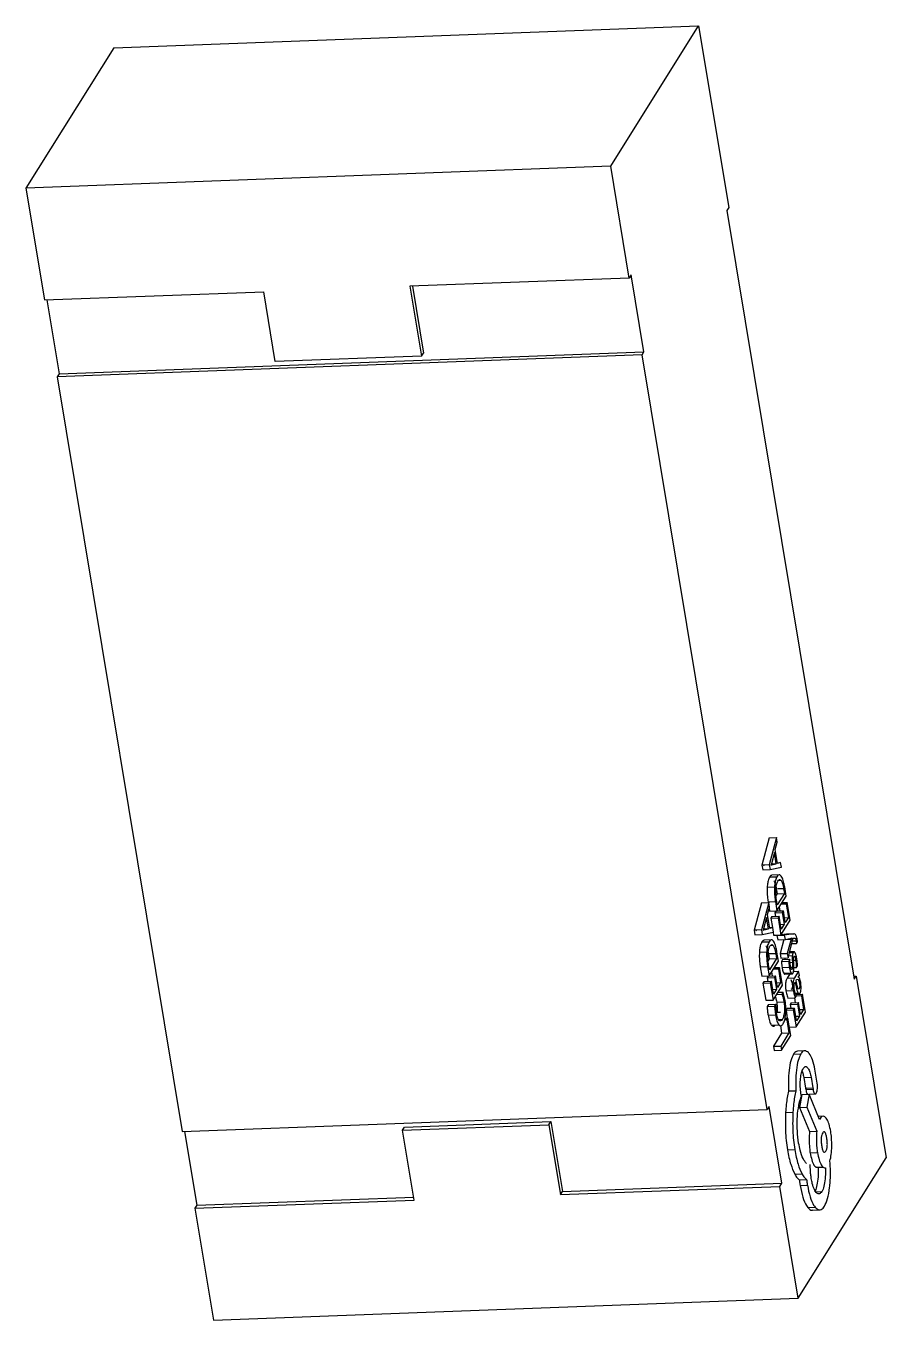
# Model space of a CAD drawing. Header units: millimetres. Extents: x -294 to 2792, y 5 to 1659.
# Drawn here: x 714.2823 to 714.5071, y 558.2781 to 558.6162 of the extents above; entities that cross this region are included whole.
import ezdxf

# ---------------------------------------------------------------- set-up
doc = ezdxf.new("R2010")
doc.units = ezdxf.units.MM
doc.layers.get('0').update_dxf_attribs({"lineweight": 18})

msp = doc.modelspace()

# ---------------------------------------------------------------- linework, layer by layer
at = {"color": 7, "linetype": 'Continuous', "lineweight": 25}
for p, q in [((714.30527, 558.61047), (714.45808, 558.6162)), ((714.43514, 558.57953), (714.45808, 558.6162)), ((714.45808, 558.6162), (714.46595, 558.56874)), ((714.30527, 558.61047), (714.28233, 558.57381)), ((714.43514, 558.57953), (714.28233, 558.57381)), ((714.43998, 558.55033), (714.43514, 558.57953)), ((714.28233, 558.57381), (714.28717, 558.5446)), ((714.46595, 558.56874), (714.46544, 558.56793)), ((714.46544, 558.56793), (714.49871, 558.36716)), ((714.43998, 558.55033), (714.38268, 558.54818)), ((714.44049, 558.55115), (714.43998, 558.55033)), ((714.44382, 558.53107), (714.44049, 558.55115)), ((714.28717, 558.5446), (714.34448, 558.54675)), ((714.3475, 558.5285), (714.34448, 558.54675)), ((714.38268, 558.54818), (714.3857, 558.52993)), ((714.38332, 558.54821), (714.38621, 558.53075)), ((714.28781, 558.54463), (714.29101, 558.52534)), ((714.44331, 558.53025), (714.2905, 558.52453)), ((714.29101, 558.52534), (714.44382, 558.53107)), ((714.3857, 558.52993), (714.3475, 558.5285)), ((714.3857, 558.52993), (714.38621, 558.53075)), ((714.44331, 558.53025), (714.44382, 558.53107)), ((714.47598, 558.33314), (714.44331, 558.53025)), ((714.29101, 558.52534), (714.2905, 558.52453)), ((714.2905, 558.52453), (714.32317, 558.32742)), ((714.47653, 558.40414), (714.47465, 558.39698)), ((714.47653, 558.40414), (714.47844, 558.40421)), ((714.47844, 558.40421), (714.47656, 558.39705)), ((714.47864, 558.40298), (714.47844, 558.40421)), ((714.47791, 558.40026), (714.47712, 558.39734)), ((714.47839, 558.39735), (714.47791, 558.40026)), ((714.47813, 558.40104), (714.47864, 558.40298)), ((714.47872, 558.39743), (714.47813, 558.40104)), ((714.47656, 558.39705), (714.47465, 558.39698)), ((714.47465, 558.39698), (714.47485, 558.39578)), ((714.47526, 558.39696), (714.47507, 558.39684)), ((714.47656, 558.39705), (714.47676, 558.39585)), ((714.47676, 558.39585), (714.47973, 558.39642)), ((714.47712, 558.39734), (714.47698, 558.39691)), ((714.47698, 558.39691), (714.47717, 558.39704)), ((714.47702, 558.39703), (714.47717, 558.39704)), ((714.47711, 558.3973), (714.47839, 558.39735)), ((714.47717, 558.39704), (714.47839, 558.39735)), ((714.47869, 558.39762), (714.47952, 558.39766)), ((714.47952, 558.39766), (714.47872, 558.39743)), ((714.47973, 558.39642), (714.47952, 558.39766)), ((714.47485, 558.39578), (714.47676, 558.39585)), ((714.47666, 558.39389), (714.47857, 558.39396)), ((714.47914, 558.39444), (714.47723, 558.39437)), ((714.47963, 558.393), (714.47897, 558.39297)), ((714.47601, 558.39121), (714.47792, 558.39128)), ((714.4786, 558.38949), (714.4783, 558.38902)), ((714.4784, 558.39075), (714.4786, 558.38949)), ((714.4786, 558.38949), (714.48051, 558.38957)), ((714.48051, 558.38957), (714.47865, 558.38659)), ((714.48031, 558.39082), (714.47874, 558.39076)), ((714.48031, 558.39082), (714.48051, 558.38957)), ((714.48098, 558.38889), (714.48058, 558.39127)), ((714.47449, 558.38716), (714.47261, 558.38)), ((714.47449, 558.38716), (714.4764, 558.38723)), ((714.4764, 558.38723), (714.47452, 558.38007)), ((714.47624, 558.38742), (714.47815, 558.38749)), ((714.47624, 558.38742), (714.47627, 558.38723)), ((714.4766, 558.386), (714.4764, 558.38723)), ((714.47815, 558.38749), (714.47856, 558.38502)), ((714.47865, 558.38659), (714.47843, 558.38789)), ((714.47856, 558.38502), (714.48098, 558.38889)), ((714.48097, 558.38681), (714.47964, 558.38676)), ((714.47992, 558.3872), (714.48125, 558.38725)), ((714.48125, 558.38725), (714.48097, 558.38681)), ((714.48097, 558.38681), (714.48156, 558.38327)), ((714.48202, 558.38259), (714.48125, 558.38725)), ((714.47587, 558.38328), (714.47508, 558.38036)), ((714.47635, 558.38037), (714.47587, 558.38328)), ((714.47608, 558.38406), (714.4766, 558.386)), ((714.47668, 558.38045), (714.47608, 558.38406)), ((714.47652, 558.3857), (714.47665, 558.38495)), ((714.47665, 558.38495), (714.47856, 558.38502)), ((714.47723, 558.38356), (714.47695, 558.38312)), ((714.47695, 558.38312), (714.47886, 558.38319)), ((714.47695, 558.38312), (714.47736, 558.38067)), ((714.47723, 558.38356), (714.47914, 558.38363)), ((714.47832, 558.385), (714.47804, 558.38455)), ((714.47804, 558.38455), (714.47995, 558.38463)), ((714.47804, 558.38455), (714.4782, 558.3836)), ((714.47832, 558.385), (714.48023, 558.38507)), ((714.47914, 558.38363), (714.47886, 558.38319)), ((714.47886, 558.38319), (714.4796, 558.37873)), ((714.47969, 558.38029), (714.47914, 558.38363)), ((714.47918, 558.38602), (714.47934, 558.38504)), ((714.48023, 558.38507), (714.47995, 558.38463)), ((714.47995, 558.38463), (714.48047, 558.38153)), ((714.48074, 558.38197), (714.48023, 558.38507)), ((714.48053, 558.38323), (714.48156, 558.38327)), ((714.48156, 558.38327), (714.48074, 558.38197)), ((714.47452, 558.38007), (714.47261, 558.38)), ((714.47261, 558.38), (714.47281, 558.3788)), ((714.47322, 558.37999), (714.47303, 558.37986)), ((714.47452, 558.38007), (714.47472, 558.37887)), ((714.47472, 558.37887), (714.47769, 558.37944)), ((714.47508, 558.38036), (714.47494, 558.37993)), ((714.47494, 558.37993), (714.47513, 558.38006)), ((714.47498, 558.38005), (714.47513, 558.38006)), ((714.47507, 558.38032), (714.47635, 558.38037)), ((714.47513, 558.38006), (714.47635, 558.38037)), ((714.47665, 558.38065), (714.47748, 558.38068)), ((714.47748, 558.38068), (714.47668, 558.38045)), ((714.47769, 558.37944), (714.47748, 558.38068)), ((714.47756, 558.37942), (714.47769, 558.37866)), ((714.47949, 558.38149), (714.48047, 558.38153)), ((714.4796, 558.37873), (714.48202, 558.38259)), ((714.48047, 558.38153), (714.47969, 558.38029)), ((714.47281, 558.3788), (714.47472, 558.37887)), ((714.47462, 558.37691), (714.47653, 558.37698)), ((714.4771, 558.37746), (714.47519, 558.37739)), ((714.47759, 558.37602), (714.47693, 558.37599)), ((714.47769, 558.37866), (714.4796, 558.37873)), ((714.47943, 558.37872), (714.47857, 558.37859)), ((714.47857, 558.37859), (714.48048, 558.37866)), ((714.47857, 558.37859), (714.47876, 558.37747)), ((714.47876, 558.37747), (714.48067, 558.37754)), ((714.48038, 558.37753), (714.47936, 558.37387)), ((714.48103, 558.37896), (714.47961, 558.37875)), ((714.48294, 558.37904), (714.48048, 558.37866)), ((714.48048, 558.37866), (714.48067, 558.37754)), ((714.48067, 558.37754), (714.48225, 558.37793)), ((714.48082, 558.37758), (714.4823, 558.37763)), ((714.48103, 558.37896), (714.48294, 558.37904)), ((714.48123, 558.37893), (714.48103, 558.37896)), ((714.483, 558.37904), (714.48109, 558.37897)), ((714.4823, 558.37763), (714.48127, 558.37394)), ((714.48147, 558.37273), (714.48279, 558.37791)), ((714.48225, 558.37793), (714.48241, 558.37802)), ((714.48242, 558.378), (714.4823, 558.37763)), ((714.48243, 558.37649), (714.48368, 558.37654)), ((714.4826, 558.37717), (714.48361, 558.37721)), ((714.48279, 558.37791), (714.48318, 558.37793)), ((714.48361, 558.37721), (714.48368, 558.37654)), ((714.48368, 558.37654), (714.48395, 558.37697)), ((714.48395, 558.37697), (714.48386, 558.37771)), ((714.47397, 558.37423), (714.47588, 558.3743)), ((714.47827, 558.37384), (714.47636, 558.37377)), ((714.47636, 558.37377), (714.47656, 558.37251)), ((714.47656, 558.37251), (714.47847, 558.37259)), ((714.47847, 558.37259), (714.47661, 558.36961)), ((714.47827, 558.37384), (714.47847, 558.37259)), ((714.47894, 558.37191), (714.47854, 558.37429)), ((714.47936, 558.37387), (714.48127, 558.37394)), ((714.47936, 558.37387), (714.47956, 558.37265)), ((714.47956, 558.37265), (714.48147, 558.37273)), ((714.48127, 558.37394), (714.48147, 558.37273)), ((714.48162, 558.37332), (714.48259, 558.37335)), ((714.48183, 558.37413), (714.48282, 558.37417)), ((714.48304, 558.37434), (714.48187, 558.3743)), ((714.4742, 558.37044), (714.47611, 558.37051)), ((714.4742, 558.37044), (714.47461, 558.36797)), ((714.47611, 558.37051), (714.47652, 558.36804)), ((714.47656, 558.37251), (714.47626, 558.37204)), ((714.47661, 558.36961), (714.47639, 558.37091)), ((714.47652, 558.36804), (714.47894, 558.37191)), ((714.47893, 558.36983), (714.4776, 558.36978)), ((714.47788, 558.37022), (714.47921, 558.37027)), ((714.47921, 558.37027), (714.47893, 558.36983)), ((714.47893, 558.36983), (714.47952, 558.36629)), ((714.47998, 558.36561), (714.47921, 558.37027)), ((714.48003, 558.37232), (714.47974, 558.37185)), ((714.47974, 558.37185), (714.48165, 558.37192)), ((714.4799, 558.37026), (714.48181, 558.37034)), ((714.48003, 558.37232), (714.48194, 558.37239)), ((714.48194, 558.37239), (714.48165, 558.37192)), ((714.48197, 558.37157), (714.4826, 558.3716)), ((714.48214, 558.37029), (714.48263, 558.3703)), ((714.48233, 558.3698), (714.48251, 558.36981)), ((714.4829, 558.36923), (714.48423, 558.36928)), ((714.48291, 558.37218), (714.48348, 558.3722)), ((714.48361, 558.37015), (714.48297, 558.37012)), ((714.48423, 558.36928), (714.48311, 558.3675)), ((714.48361, 558.37015), (714.48392, 558.37065)), ((714.48441, 558.36819), (714.48423, 558.36928)), ((714.47461, 558.36797), (714.47652, 558.36804)), ((714.47519, 558.36658), (714.47491, 558.36614)), ((714.47491, 558.36614), (714.47682, 558.36621)), ((714.47491, 558.36614), (714.47565, 558.36168)), ((714.47519, 558.36658), (714.4771, 558.36665)), ((714.47628, 558.36802), (714.476, 558.36757)), ((714.476, 558.36757), (714.47791, 558.36765)), ((714.476, 558.36757), (714.47616, 558.36662)), ((714.47628, 558.36802), (714.47819, 558.36809)), ((714.4771, 558.36665), (714.47682, 558.36621)), ((714.47682, 558.36621), (714.47756, 558.36175)), ((714.47765, 558.36331), (714.4771, 558.36665)), ((714.47714, 558.36904), (714.4773, 558.36806)), ((714.47819, 558.36809), (714.47791, 558.36765)), ((714.47791, 558.36765), (714.47843, 558.36455)), ((714.4787, 558.36499), (714.47819, 558.36809)), ((714.47849, 558.36625), (714.47952, 558.36629)), ((714.47952, 558.36629), (714.4787, 558.36499)), ((714.48033, 558.36877), (714.48224, 558.36884)), ((714.48059, 558.3685), (714.4825, 558.36858)), ((714.48191, 558.36855), (714.4812, 558.36743)), ((714.4812, 558.36743), (714.48311, 558.3675)), ((714.48222, 558.3671), (714.48256, 558.36614)), ((714.48256, 558.36614), (714.48262, 558.36519)), ((714.48331, 558.36643), (714.48368, 558.36472)), ((714.48354, 558.3668), (714.4837, 558.36707)), ((714.48383, 558.36544), (714.48354, 558.3668)), ((714.4837, 558.36707), (714.48413, 558.36717)), ((714.48413, 558.36717), (714.48447, 558.36622)), ((714.48414, 558.36776), (714.48441, 558.36819)), ((714.48447, 558.36622), (714.48453, 558.36526)), ((714.48487, 558.36468), (714.48477, 558.36633)), ((714.49858, 558.36795), (714.49922, 558.36798)), ((714.49871, 558.36716), (714.49922, 558.36798)), ((714.49922, 558.36798), (714.50708, 558.32053)), ((714.47745, 558.36451), (714.47843, 558.36455)), ((714.47756, 558.36175), (714.47998, 558.36561)), ((714.47843, 558.36455), (714.47765, 558.36331)), ((714.47846, 558.36319), (714.47987, 558.36324)), ((714.48017, 558.36372), (714.47876, 558.36367)), ((714.48017, 558.36372), (714.47987, 558.36324)), ((714.4807, 558.36155), (714.48017, 558.36372)), ((714.48092, 558.36414), (714.48283, 558.36421)), ((714.48247, 558.36455), (714.4822, 558.36449)), ((714.48262, 558.36519), (714.48247, 558.36455)), ((714.48334, 558.36352), (714.48411, 558.36355)), ((714.48334, 558.36234), (714.48364, 558.36281)), ((714.48347, 558.3632), (714.48522, 558.36327)), ((714.48495, 558.36283), (714.48361, 558.36278)), ((714.48411, 558.36456), (714.48383, 558.36544)), ((714.48438, 558.36463), (714.48411, 558.36456)), ((714.48453, 558.36526), (714.48438, 558.36463)), ((714.48522, 558.36327), (714.48495, 558.36283)), ((714.48495, 558.36283), (714.48553, 558.35929)), ((714.48599, 558.35861), (714.48522, 558.36327)), ((714.47565, 558.36168), (714.47756, 558.36175)), ((714.47632, 558.36056), (714.47599, 558.36004)), ((714.47599, 558.36004), (714.4779, 558.36011)), ((714.47632, 558.36056), (714.47823, 558.36063)), ((714.47823, 558.36063), (714.4779, 558.36011)), ((714.4779, 558.36011), (714.47815, 558.3579)), ((714.47843, 558.35836), (714.47823, 558.36063)), ((714.47849, 558.36119), (714.4804, 558.36127)), ((714.4812, 558.35958), (714.48093, 558.35913)), ((714.48093, 558.35913), (714.48284, 558.3592)), ((714.48093, 558.35913), (714.48127, 558.35704)), ((714.4812, 558.35958), (714.48311, 558.35965)), ((714.48143, 558.36227), (714.48334, 558.36234)), ((714.4823, 558.36101), (714.48202, 558.36057)), ((714.48202, 558.36057), (714.48393, 558.36064)), ((714.48202, 558.36057), (714.48218, 558.35961)), ((714.4823, 558.36101), (714.48421, 558.36108)), ((714.48311, 558.35965), (714.48284, 558.3592)), ((714.48284, 558.3592), (714.48357, 558.35474)), ((714.48311, 558.36233), (714.48332, 558.36105)), ((714.48367, 558.3563), (714.48311, 558.35965)), ((714.48421, 558.36108), (714.48393, 558.36064)), ((714.48393, 558.36064), (714.48444, 558.35754)), ((714.48472, 558.35798), (714.48421, 558.36108)), ((714.48451, 558.35925), (714.48553, 558.35929)), ((714.48553, 558.35929), (714.48472, 558.35798)), ((714.47624, 558.35783), (714.47815, 558.3579)), ((714.4786, 558.35856), (714.47947, 558.35859)), ((714.47898, 558.35664), (714.47996, 558.35668)), ((714.48112, 558.3566), (714.4806, 558.35658)), ((714.48068, 558.35702), (714.4814, 558.35704)), ((714.4814, 558.35704), (714.48112, 558.3566)), ((714.48112, 558.3566), (714.48169, 558.35315)), ((714.48216, 558.35247), (714.4814, 558.35704)), ((714.48347, 558.35751), (714.48444, 558.35754)), ((714.48357, 558.35474), (714.48599, 558.35861)), ((714.48444, 558.35754), (714.48367, 558.3563)), ((714.47712, 558.35521), (714.47903, 558.35528)), ((714.47978, 558.35308), (714.47764, 558.34965)), ((714.47945, 558.3551), (714.47978, 558.35308)), ((714.48169, 558.35315), (714.47955, 558.34973)), ((714.47974, 558.34861), (714.48216, 558.35247)), ((714.47978, 558.35308), (714.48169, 558.35315)), ((714.48179, 558.35468), (714.48357, 558.35474)), ((714.47764, 558.34965), (714.47955, 558.34973)), ((714.47764, 558.34965), (714.47783, 558.34854)), ((714.47955, 558.34973), (714.47974, 558.34861)), ((714.47783, 558.34854), (714.47974, 558.34861)), ((714.48286, 558.34761), (714.48477, 558.34768)), ((714.4858, 558.3485), (714.48389, 558.34843)), ((714.48909, 558.34001), (714.48848, 558.34365)), ((714.48559, 558.34153), (714.4875, 558.3416)), ((714.48559, 558.34153), (714.48604, 558.33876)), ((714.48604, 558.33876), (714.48796, 558.33883)), ((714.4875, 558.3416), (714.48796, 558.33883)), ((714.48353, 558.33798), (714.48162, 558.33791)), ((714.48508, 558.33707), (714.48449, 558.3337)), ((714.48496, 558.33645), (714.48487, 558.33694)), ((714.48508, 558.33707), (714.487, 558.33714)), ((714.48609, 558.33836), (714.488, 558.33843)), ((714.487, 558.33714), (714.4864, 558.33377)), ((714.487, 558.33714), (714.48861, 558.3372)), ((714.4897, 558.33055), (714.487, 558.33714)), ((714.32317, 558.32742), (714.47598, 558.33314)), ((714.47649, 558.33396), (714.47598, 558.33314)), ((714.47981, 558.31388), (714.47649, 558.33396)), ((714.48081, 558.33241), (714.48272, 558.33249)), ((714.48449, 558.3337), (714.4864, 558.33377)), ((714.48449, 558.3337), (714.48706, 558.32737)), ((714.4864, 558.33377), (714.48897, 558.32745)), ((714.38077, 558.32774), (714.41898, 558.32917)), ((714.38128, 558.32855), (714.41949, 558.32998)), ((714.41898, 558.32917), (714.41949, 558.32998)), ((714.41898, 558.32917), (714.422, 558.31092)), ((714.41949, 558.32998), (714.42251, 558.31173)), ((714.49063, 558.33141), (714.48936, 558.33136)), ((714.48959, 558.33082), (714.48987, 558.33083)), ((714.48987, 558.33083), (714.4897, 558.33055)), ((714.32381, 558.32744), (714.327, 558.30815)), ((714.38077, 558.32774), (714.38128, 558.32855)), ((714.3838, 558.30949), (714.38077, 558.32774)), ((714.48706, 558.32737), (714.48897, 558.32745)), ((714.49083, 558.32726), (714.49078, 558.32726)), ((714.4813, 558.32261), (714.48321, 558.32268)), ((714.48724, 558.32182), (714.48915, 558.32189)), ((714.49084, 558.322), (714.49101, 558.322)), ((714.48414, 558.28386), (714.50708, 558.32053)), ((714.4832, 558.31629), (714.48511, 558.31636)), ((714.48868, 558.31806), (714.49059, 558.31813)), ((714.422, 558.31092), (714.4793, 558.31306)), ((714.422, 558.31092), (714.42251, 558.31173)), ((714.42251, 558.31173), (714.47981, 558.31388)), ((714.4793, 558.31306), (714.47981, 558.31388)), ((714.48414, 558.28386), (714.4793, 558.31306)), ((714.4844, 558.31479), (714.48631, 558.31486)), ((714.4846, 558.31332), (714.48651, 558.31339)), ((714.32649, 558.30734), (714.3838, 558.30949)), ((714.327, 558.30815), (714.38367, 558.31028)), ((714.48877, 558.31164), (714.49028, 558.31169)), ((714.327, 558.30815), (714.32649, 558.30734)), ((714.32649, 558.30734), (714.33133, 558.27814)), ((714.4866, 558.30756), (714.48851, 558.30763)), ((714.48783, 558.30685), (714.48974, 558.30692)), ((714.33133, 558.27814), (714.48414, 558.28386))]:
    msp.add_line(p, q, dxfattribs=at)
for points, knots in [([(714.47666, 558.39389), (714.47651, 558.3936), (714.47626, 558.39309), (714.47607, 558.39203), (714.47603, 558.39141), (714.47601, 558.39121)], [0, 0, 0, 0, 0.001309061, 0.002316831, 0.002790309, 0.002790309, 0.002790309, 0.002790309]), ([(714.47724, 558.39431), (714.47715, 558.39431), (714.47695, 558.39432), (714.47676, 558.39405), (714.47666, 558.39389)], [0, 0, 0, 0, 0.0003319908, 0.0008119271, 0.0008119271, 0.0008119271, 0.0008119271]), ([(714.47772, 558.39292), (714.47778, 558.39282), (714.47791, 558.3926), (714.47817, 558.39192), (714.4783, 558.39123), (714.4784, 558.39075)], [0, 0, 0, 0, 0.000530615, 0.00107718, 0.002294289, 0.002294289, 0.002294289, 0.002294289]), ([(714.47857, 558.39396), (714.47842, 558.39367), (714.47817, 558.39316), (714.47798, 558.39211), (714.47794, 558.39148), (714.47792, 558.39128)], [0, 0, 0, 0, 0.001309061, 0.002316831, 0.002790309, 0.002790309, 0.002790309, 0.002790309]), ([(714.47968, 558.39409), (714.47957, 558.39422), (714.47931, 558.39451), (714.47891, 558.39443), (714.47867, 558.3941), (714.47857, 558.39396)], [0, 0, 0, 0, 0.000478019, 0.00106089, 0.001546955, 0.001546955, 0.001546955, 0.001546955]), ([(714.47877, 558.3928), (714.47891, 558.39297), (714.47912, 558.39322), (714.47942, 558.39319), (714.47956, 558.39306), (714.47963, 558.393)], [0, 0, 0, 0, 0.000600399, 0.000870939, 0.001135222, 0.001135222, 0.001135222, 0.001135222]), ([(714.47963, 558.393), (714.47969, 558.39289), (714.47983, 558.39267), (714.48008, 558.39199), (714.48021, 558.3913), (714.48031, 558.39082)], [0, 0, 0, 0, 0.000530615, 0.00107718, 0.002294289, 0.002294289, 0.002294289, 0.002294289]), ([(714.48058, 558.39127), (714.48052, 558.3916), (714.48036, 558.39246), (714.48006, 558.39349), (714.47979, 558.39393), (714.47968, 558.39409)], [0, 0, 0, 0, 0.00082275, 0.002169287, 0.002991451, 0.002991451, 0.002991451, 0.002991451]), ([(714.47601, 558.39121), (714.476, 558.39067), (714.47597, 558.3896), (714.4761, 558.3883), (714.47621, 558.38761), (714.47624, 558.38742)], [0, 0, 0, 0, 0.001602189, 0.003200816, 0.003803971, 0.003803971, 0.003803971, 0.003803971]), ([(714.47792, 558.39128), (714.47791, 558.39074), (714.47788, 558.38967), (714.47801, 558.38837), (714.47812, 558.38768), (714.47815, 558.38749)], [0, 0, 0, 0, 0.001602189, 0.003200816, 0.003803971, 0.003803971, 0.003803971, 0.003803971]), ([(714.47843, 558.38789), (714.47836, 558.38839), (714.47823, 558.38932), (714.47824, 558.39029), (714.47825, 558.39076)], [0, 0, 0, 0, 0.001518128, 0.002877506, 0.002877506, 0.002877506, 0.002877506]), ([(714.47825, 558.39076), (714.47826, 558.39097), (714.4783, 558.39139), (714.47846, 558.39216), (714.47864, 558.39254), (714.47877, 558.3928)], [0, 0, 0, 0, 0.000491035, 0.000994765, 0.002128954, 0.002128954, 0.002128954, 0.002128954]), ([(714.47462, 558.37691), (714.47447, 558.37662), (714.47422, 558.37611), (714.47403, 558.37505), (714.47399, 558.37443), (714.47397, 558.37423)], [0, 0, 0, 0, 0.001309061, 0.002316831, 0.002790309, 0.002790309, 0.002790309, 0.002790309]), ([(714.4752, 558.37733), (714.47511, 558.37733), (714.47491, 558.37734), (714.47472, 558.37707), (714.47462, 558.37691)], [0, 0, 0, 0, 0.0003319908, 0.0008119271, 0.0008119271, 0.0008119271, 0.0008119271]), ([(714.47653, 558.37698), (714.47638, 558.37669), (714.47613, 558.37618), (714.47594, 558.37513), (714.4759, 558.3745), (714.47588, 558.3743)], [0, 0, 0, 0, 0.001309061, 0.002316831, 0.002790309, 0.002790309, 0.002790309, 0.002790309]), ([(714.47764, 558.37711), (714.47753, 558.37724), (714.47727, 558.37753), (714.47687, 558.37745), (714.47663, 558.37712), (714.47653, 558.37698)], [0, 0, 0, 0, 0.000478019, 0.00106089, 0.001546955, 0.001546955, 0.001546955, 0.001546955]), ([(714.47673, 558.37582), (714.47687, 558.37599), (714.47708, 558.37624), (714.47738, 558.37621), (714.47752, 558.37608), (714.47759, 558.37602)], [0, 0, 0, 0, 0.000600399, 0.000870939, 0.001135222, 0.001135222, 0.001135222, 0.001135222]), ([(714.47759, 558.37602), (714.47765, 558.37591), (714.47778, 558.37569), (714.47804, 558.37501), (714.47817, 558.37432), (714.47827, 558.37384)], [0, 0, 0, 0, 0.000530615, 0.00107718, 0.002294289, 0.002294289, 0.002294289, 0.002294289]), ([(714.47854, 558.37429), (714.47848, 558.37462), (714.47832, 558.37548), (714.47802, 558.37651), (714.47775, 558.37695), (714.47764, 558.37711)], [0, 0, 0, 0, 0.00082275, 0.002169287, 0.002991451, 0.002991451, 0.002991451, 0.002991451]), ([(714.48386, 558.37771), (714.48381, 558.37792), (714.48371, 558.37835), (714.48349, 558.37878), (714.48323, 558.37902), (714.48304, 558.37903), (714.48294, 558.37904)], [0, 0, 0, 0, 0.000387849, 0.000787754, 0.001242746, 0.001782848, 0.001782848, 0.001782848, 0.001782848]), ([(714.48318, 558.37793), (714.48323, 558.37792), (714.48331, 558.3779), (714.48343, 558.37776), (714.48354, 558.37753), (714.48359, 558.37732), (714.48361, 558.37721)], [0, 0, 0, 0, 0.0002497462, 0.0004726122, 0.0006831239, 0.0008983238, 0.0008983238, 0.0008983238, 0.0008983238]), ([(714.47397, 558.37423), (714.47396, 558.37369), (714.47393, 558.37262), (714.47406, 558.37132), (714.47417, 558.37063), (714.4742, 558.37044)], [0, 0, 0, 0, 0.001602189, 0.003200816, 0.003803971, 0.003803971, 0.003803971, 0.003803971]), ([(714.47568, 558.37594), (714.47574, 558.37584), (714.47587, 558.37562), (714.47612, 558.37494), (714.47626, 558.37425), (714.47636, 558.37377)], [0, 0, 0, 0, 0.000530615, 0.00107718, 0.002294289, 0.002294289, 0.002294289, 0.002294289]), ([(714.47588, 558.3743), (714.47587, 558.37376), (714.47584, 558.37269), (714.47597, 558.37139), (714.47608, 558.3707), (714.47611, 558.37051)], [0, 0, 0, 0, 0.001602189, 0.003200816, 0.003803971, 0.003803971, 0.003803971, 0.003803971]), ([(714.47639, 558.37091), (714.47632, 558.37141), (714.47619, 558.37234), (714.4762, 558.37332), (714.47621, 558.37378)], [0, 0, 0, 0, 0.001518128, 0.002877506, 0.002877506, 0.002877506, 0.002877506]), ([(714.47621, 558.37378), (714.47622, 558.37399), (714.47626, 558.37441), (714.47642, 558.37518), (714.4766, 558.37556), (714.47673, 558.37582)], [0, 0, 0, 0, 0.000491035, 0.000994765, 0.002128954, 0.002128954, 0.002128954, 0.002128954]), ([(714.48066, 558.3727), (714.48066, 558.37268), (714.48065, 558.37256), (714.48066, 558.37244), (714.48066, 558.37235)], [0, 0, 0, 0, 0.0000636973, 0.0003494769, 0.0003494769, 0.0003494769, 0.0003494769]), ([(714.48259, 558.37335), (714.48259, 558.37325), (714.48257, 558.37309), (714.48257, 558.37288), (714.48257, 558.37272), (714.48257, 558.3725), (714.48257, 558.37223), (714.48259, 558.37191), (714.4826, 558.3717), (714.4826, 558.3716)], [0, 0, 0, 0, 0.00032581, 0.000487921, 0.000650001, 0.000812062, 0.001136294, 0.001447109, 0.001758478, 0.001758478, 0.001758478, 0.001758478]), ([(714.48282, 558.37417), (714.48281, 558.37415), (714.48278, 558.3741), (714.48274, 558.37401), (714.4827, 558.37391), (714.48267, 558.3738), (714.48264, 558.37368), (714.48261, 558.37353), (714.4826, 558.37341), (714.48259, 558.37335)], [0, 0, 0, 0, 0.0001181017, 0.0002362259, 0.0003543743, 0.0004725447, 0.0005907305, 0.0007089207, 0.0008574466, 0.0008574466, 0.0008574466, 0.0008574466]), ([(714.48331, 558.37407), (714.48328, 558.37412), (714.48323, 558.37421), (714.48316, 558.37429), (714.48309, 558.37433), (714.48302, 558.37435), (714.48296, 558.37432), (714.48289, 558.37427), (714.48285, 558.37421), (714.48282, 558.37417)], [0, 0, 0, 0, 0.0001198707, 0.0002360187, 0.0002939578, 0.0004001198, 0.0005062604, 0.0005591941, 0.0006919935, 0.0006919935, 0.0006919935, 0.0006919935]), ([(714.48292, 558.37256), (714.48292, 558.37259), (714.48292, 558.37264), (714.48293, 558.37271), (714.48294, 558.37278), (714.48295, 558.37286), (714.48296, 558.37294), (714.48298, 558.373), (714.48301, 558.37306), (714.48303, 558.37309), (714.48303, 558.37311)], [0, 0, 0, 0, 0.0000723596, 0.000108512, 0.0001809059, 0.0002533198, 0.0003257437, 0.0003981639, 0.0004785207, 0.0005601163, 0.0005601163, 0.0005601163, 0.0005601163]), ([(714.48303, 558.37311), (714.48306, 558.37314), (714.48311, 558.3732), (714.48319, 558.37318), (714.48325, 558.3731), (714.4833, 558.37299), (714.48334, 558.37285), (714.48341, 558.37259), (714.48345, 558.37236), (714.48348, 558.3722)], [0, 0, 0, 0, 0.000196324, 0.000355086, 0.000513767, 0.000597974, 0.000741906, 0.000885535, 0.001240081, 0.001240081, 0.001240081, 0.001240081]), ([(714.48374, 558.37249), (714.48373, 558.37258), (714.48368, 558.37285), (714.48361, 558.3732), (714.48353, 558.37351), (714.48346, 558.37372), (714.48339, 558.37392), (714.48333, 558.37402), (714.48331, 558.37407)], [0, 0, 0, 0, 0.000237947, 0.000714799, 0.000952873, 0.001191012, 0.001418268, 0.001648267, 0.001648267, 0.001648267, 0.001648267]), ([(714.47974, 558.37185), (714.47975, 558.37171), (714.47976, 558.37142), (714.47981, 558.37088), (714.47987, 558.37051), (714.4799, 558.37026)], [0, 0, 0, 0, 0.000421851, 0.000843647, 0.001598113, 0.001598113, 0.001598113, 0.001598113]), ([(714.4799, 558.37026), (714.47993, 558.3701), (714.47999, 558.36977), (714.48013, 558.36922), (714.48025, 558.36894), (714.48033, 558.36877)], [0, 0, 0, 0, 0.000439415, 0.000873022, 0.001559829, 0.001559829, 0.001559829, 0.001559829]), ([(714.48165, 558.37192), (714.48165, 558.37185), (714.48166, 558.37171), (714.48167, 558.37149), (714.48169, 558.37128), (714.48171, 558.37107), (714.48174, 558.37086), (714.48177, 558.37061), (714.4818, 558.37044), (714.48181, 558.37034)], [0, 0, 0, 0, 0.000210496, 0.00042099, 0.00063148, 0.000841966, 0.001052444, 0.001262916, 0.001597915, 0.001597915, 0.001597915, 0.001597915]), ([(714.48181, 558.37034), (714.48184, 558.37017), (714.48189, 558.36992), (714.48196, 558.36961), (714.48202, 558.36939), (714.48209, 558.36919), (714.48216, 558.369), (714.48221, 558.3689), (714.48224, 558.36884)], [0, 0, 0, 0, 0.000438319, 0.000657176, 0.00087607, 0.001094999, 0.001325573, 0.001558805, 0.001558805, 0.001558805, 0.001558805]), ([(714.48208, 558.37062), (714.48207, 558.3707), (714.48204, 558.37085), (714.48201, 558.37107), (714.48199, 558.37131), (714.48197, 558.37155), (714.48195, 558.37179), (714.48194, 558.37207), (714.48194, 558.37227), (714.48194, 558.37239)], [0, 0, 0, 0, 0.000236374, 0.000472767, 0.000709178, 0.000945604, 0.001182037, 0.001418473, 0.001779137, 0.001779137, 0.001779137, 0.001779137]), ([(714.48228, 558.36987), (714.48227, 558.3699), (714.48225, 558.36995), (714.48221, 558.37004), (714.48218, 558.37015), (714.48215, 558.37024), (714.48213, 558.37034), (714.48211, 558.37046), (714.48209, 558.37056), (714.48208, 558.37062)], [0, 0, 0, 0, 0.0001139308, 0.0002278319, 0.0003416966, 0.0004555267, 0.0005123953, 0.0006261845, 0.0007825427, 0.0007825427, 0.0007825427, 0.0007825427]), ([(714.48251, 558.36981), (714.4825, 558.36979), (714.48247, 558.36976), (714.48244, 558.36974), (714.48241, 558.36974), (714.48238, 558.36975), (714.48235, 558.36977), (714.48232, 558.36981), (714.48229, 558.36985), (714.48228, 558.36987)], [0, 0, 0, 0, 0.0000519255, 0.0001025551, 0.000151017, 0.0001751847, 0.0002236296, 0.0002702957, 0.0003177247, 0.0003177247, 0.0003177247, 0.0003177247]), ([(714.48263, 558.3703), (714.48263, 558.37028), (714.48262, 558.37022), (714.48261, 558.37014), (714.4826, 558.37007), (714.48259, 558.37), (714.48257, 558.36994), (714.48254, 558.36987), (714.48252, 558.36983), (714.48251, 558.36981)], [0, 0, 0, 0, 0.0000652169, 0.0001304485, 0.0001956839, 0.0002609108, 0.0003261201, 0.0003913087, 0.000513923, 0.000513923, 0.000513923, 0.000513923]), ([(714.4826, 558.3716), (714.48261, 558.37145), (714.48262, 558.37127), (714.48263, 558.37102), (714.48263, 558.37088), (714.48263, 558.3707), (714.48264, 558.37055), (714.48263, 558.37041), (714.48263, 558.37034), (714.48263, 558.3703)], [0, 0, 0, 0, 0.000430121, 0.000537638, 0.000752696, 0.000860217, 0.001074832, 0.001182984, 0.001291769, 0.001291769, 0.001291769, 0.001291769]), ([(714.48272, 558.36874), (714.48273, 558.36876), (714.48276, 558.3688), (714.4828, 558.36888), (714.48283, 558.36897), (714.48286, 558.36907), (714.48289, 558.36918), (714.48292, 558.36932), (714.48293, 558.36942), (714.48294, 558.36948)], [0, 0, 0, 0, 0.0001071335, 0.0002142816, 0.0003214456, 0.0004286254, 0.0005358183, 0.0006430192, 0.0007830979, 0.0007830979, 0.0007830979, 0.0007830979]), ([(714.48295, 558.37118), (714.48295, 558.37126), (714.48294, 558.37143), (714.48293, 558.37168), (714.48292, 558.37193), (714.48291, 558.37214), (714.48291, 558.37231), (714.48291, 558.37244), (714.48291, 558.37252), (714.48292, 558.37256)], [0, 0, 0, 0, 0.000249438, 0.000498884, 0.000748346, 0.00099785, 0.001122587, 0.001252804, 0.001383724, 0.001383724, 0.001383724, 0.001383724]), ([(714.48294, 558.36948), (714.48295, 558.36955), (714.48296, 558.3697), (714.48297, 558.3699), (714.48298, 558.37011), (714.48298, 558.37031), (714.48297, 558.37055), (714.48296, 558.37084), (714.48295, 558.37105), (714.48295, 558.37118)], [0, 0, 0, 0, 0.00024219, 0.000483515, 0.000603974, 0.000844975, 0.001085911, 0.001326816, 0.001702463, 0.001702463, 0.001702463, 0.001702463]), ([(714.48348, 558.3722), (714.48351, 558.37202), (714.48356, 558.37169), (714.48361, 558.37099), (714.48361, 558.37048), (714.48361, 558.37015)], [0, 0, 0, 0, 0.000553639, 0.00106964, 0.002059267, 0.002059267, 0.002059267, 0.002059267]), ([(714.48392, 558.37065), (714.48392, 558.37074), (714.48391, 558.37091), (714.4839, 558.37118), (714.48388, 558.37144), (714.48385, 558.3717), (714.48382, 558.37196), (714.48379, 558.37222), (714.48376, 558.3724), (714.48374, 558.37249)], [0, 0, 0, 0, 0.000257366, 0.000514718, 0.000772053, 0.001029369, 0.001286665, 0.001568038, 0.001850402, 0.001850402, 0.001850402, 0.001850402]), ([(714.48033, 558.36877), (714.48039, 558.36867), (714.48047, 558.36852), (714.48056, 558.36853), (714.48059, 558.36854)], [0, 0, 0, 0, 0.00028348, 0.0004155922, 0.0004155922, 0.0004155922, 0.0004155922]), ([(714.4812, 558.36743), (714.48109, 558.36721), (714.48093, 558.3669), (714.4808, 558.36617), (714.48077, 558.36549), (714.48082, 558.36479), (714.48089, 558.36435), (714.48092, 558.36414)], [0, 0, 0, 0, 0.00112116, 0.001650079, 0.002181236, 0.002819239, 0.003372796, 0.003372796, 0.003372796, 0.003372796]), ([(714.48224, 558.36884), (714.48226, 558.36879), (714.48232, 558.3687), (714.4824, 558.36862), (714.48247, 558.36858), (714.48252, 558.36857), (714.48258, 558.36859), (714.48265, 558.36863), (714.4827, 558.3687), (714.48272, 558.36874)], [0, 0, 0, 0, 0.0001248448, 0.0002444274, 0.0003040839, 0.0004097411, 0.0004624329, 0.0005700639, 0.0006802644, 0.0006802644, 0.0006802644, 0.0006802644]), ([(714.48311, 558.3675), (714.48302, 558.36732), (714.4829, 558.36705), (714.48278, 558.36654), (714.48273, 558.36614), (714.48271, 558.3657), (714.48272, 558.36504), (714.48278, 558.36455), (714.48283, 558.36421)], [0, 0, 0, 0, 0.000928719, 0.00132963, 0.001707429, 0.002081082, 0.002470163, 0.003357717, 0.003357717, 0.003357717, 0.003357717]), ([(714.48309, 558.36451), (714.48307, 558.3647), (714.48303, 558.36498), (714.48303, 558.36536), (714.48306, 558.36571), (714.48315, 558.36612), (714.48325, 558.36632), (714.48331, 558.36643)], [0, 0, 0, 0, 0.000488551, 0.000708548, 0.000926279, 0.001398306, 0.001981491, 0.001981491, 0.001981491, 0.001981491]), ([(714.48477, 558.36633), (714.48473, 558.36652), (714.48466, 558.36688), (714.48451, 558.36731), (714.48433, 558.36761), (714.48421, 558.36769), (714.48414, 558.36773)], [0, 0, 0, 0, 0.000407124, 0.000790197, 0.001175207, 0.001587775, 0.001587775, 0.001587775, 0.001587775]), ([(714.47813, 558.36267), (714.47817, 558.36256), (714.47826, 558.36231), (714.47838, 558.3618), (714.47845, 558.3614), (714.47849, 558.36119)], [0, 0, 0, 0, 0.000393746, 0.000950758, 0.001517637, 0.001517637, 0.001517637, 0.001517637]), ([(714.47987, 558.36324), (714.47997, 558.36297), (714.48018, 558.36241), (714.48032, 558.36165), (714.4804, 558.36127)], [0, 0, 0, 0, 0.001007584, 0.002055081, 0.002055081, 0.002055081, 0.002055081]), ([(714.48092, 558.36414), (714.48096, 558.3639), (714.48104, 558.36345), (714.48121, 558.3628), (714.48135, 558.36246), (714.48143, 558.36227)], [0, 0, 0, 0, 0.000636126, 0.001200775, 0.001949313, 0.001949313, 0.001949313, 0.001949313]), ([(714.48283, 558.36421), (714.4829, 558.36385), (714.48304, 558.36313), (714.48324, 558.3626), (714.48334, 558.36234)], [0, 0, 0, 0, 0.001000415, 0.001949348, 0.001949348, 0.001949348, 0.001949348]), ([(714.48364, 558.36281), (714.48353, 558.36303), (714.48331, 558.36347), (714.48316, 558.36417), (714.48309, 558.36451)], [0, 0, 0, 0, 0.000911456, 0.001792932, 0.001792932, 0.001792932, 0.001792932]), ([(714.48368, 558.36472), (714.48375, 558.36445), (714.48387, 558.36396), (714.48408, 558.36355), (714.48423, 558.3634), (714.4844, 558.36336), (714.48451, 558.36348), (714.48459, 558.36357)], [0, 0, 0, 0, 0.000547675, 0.001007048, 0.00122199, 0.001437971, 0.001905071, 0.001905071, 0.001905071, 0.001905071]), ([(714.48459, 558.36357), (714.48465, 558.36371), (714.48478, 558.36398), (714.48484, 558.36445), (714.48487, 558.36468)], [0, 0, 0, 0, 0.000595227, 0.001166189, 0.001166189, 0.001166189, 0.001166189]), ([(714.47599, 558.36004), (714.476, 558.35984), (714.47603, 558.35944), (714.4761, 558.35869), (714.47618, 558.35816), (714.47624, 558.35783)], [0, 0, 0, 0, 0.000583349, 0.001165924, 0.002225427, 0.002225427, 0.002225427, 0.002225427]), ([(714.47849, 558.36119), (714.47854, 558.36081), (714.47864, 558.3601), (714.47865, 558.35917), (714.47861, 558.35871), (714.4786, 558.35856)], [0, 0, 0, 0, 0.001187886, 0.00218394, 0.002644484, 0.002644484, 0.002644484, 0.002644484]), ([(714.4804, 558.36127), (714.48046, 558.36082), (714.48057, 558.35995), (714.48053, 558.35906), (714.48051, 558.35863)], [0, 0, 0, 0, 0.001355635, 0.002644968, 0.002644968, 0.002644968, 0.002644968]), ([(714.48087, 558.35805), (714.48088, 558.35832), (714.48092, 558.35887), (714.48089, 558.36008), (714.48078, 558.36095), (714.4807, 558.36155)], [0, 0, 0, 0, 0.00085116, 0.001699542, 0.003517293, 0.003517293, 0.003517293, 0.003517293]), ([(714.47624, 558.35783), (714.47634, 558.35728), (714.47656, 558.3562), (714.47691, 558.35548), (714.4771, 558.35524), (714.47712, 558.35521)], [0, 0, 0, 0, 0.001358902, 0.002643488, 0.002798216, 0.002798216, 0.002798216, 0.002798216]), ([(714.47815, 558.3579), (714.47826, 558.35732), (714.47849, 558.35619), (714.47885, 558.35558), (714.47903, 558.35528)], [0, 0, 0, 0, 0.001425174, 0.002794288, 0.002794288, 0.002794288, 0.002794288]), ([(714.47909, 558.35643), (714.47895, 558.35664), (714.47868, 558.35708), (714.47851, 558.35793), (714.47843, 558.35836)], [0, 0, 0, 0, 0.001010458, 0.002069845, 0.002069845, 0.002069845, 0.002069845]), ([(714.47996, 558.35668), (714.47982, 558.35649), (714.47954, 558.35614), (714.47923, 558.35634), (714.47909, 558.35643)], [0, 0, 0, 0, 0.000642794, 0.001220854, 0.001220854, 0.001220854, 0.001220854]), ([(714.48051, 558.35863), (714.48045, 558.35824), (714.48033, 558.3574), (714.48009, 558.35693), (714.47996, 558.35668)], [0, 0, 0, 0, 0.000970138, 0.002055202, 0.002055202, 0.002055202, 0.002055202]), ([(714.48018, 558.35554), (714.48034, 558.35585), (714.48064, 558.35645), (714.48079, 558.35753), (714.48087, 558.35805)], [0, 0, 0, 0, 0.001380334, 0.002635637, 0.002635637, 0.002635637, 0.002635637]), ([(714.47712, 558.35521), (714.47727, 558.35508), (714.47757, 558.35482), (714.47791, 558.35499), (714.47807, 558.35521), (714.4781, 558.35525)], [0, 0, 0, 0, 0.000584524, 0.001167805, 0.001296735, 0.001296735, 0.001296735, 0.001296735]), ([(714.47903, 558.35528), (714.47922, 558.35515), (714.47962, 558.35486), (714.47999, 558.3553), (714.48018, 558.35554)], [0, 0, 0, 0, 0.000771916, 0.001609883, 0.001609883, 0.001609883, 0.001609883]), ([(714.48286, 558.34761), (714.48262, 558.34708), (714.48213, 558.34603), (714.48168, 558.34342), (714.48149, 558.34062), (714.48158, 558.33873), (714.48162, 558.33791)], [0, 0, 0, 0, 0.002578418, 0.005162979, 0.007850835, 0.009905614, 0.009905614, 0.009905614, 0.009905614]), ([(714.48389, 558.3484), (714.4836, 558.3483), (714.48324, 558.34818), (714.48292, 558.3477), (714.48286, 558.34761)], [0, 0, 0, 0, 0.001109862, 0.001374743, 0.001374743, 0.001374743, 0.001374743]), ([(714.48477, 558.34768), (714.48453, 558.34715), (714.48404, 558.3461), (714.48359, 558.3435), (714.4834, 558.34069), (714.48349, 558.3388), (714.48353, 558.33798)], [0, 0, 0, 0, 0.002578418, 0.005162979, 0.007850835, 0.009905614, 0.009905614, 0.009905614, 0.009905614]), ([(714.48678, 558.34801), (714.48647, 558.34825), (714.48585, 558.34873), (714.48516, 558.34827), (714.48483, 558.34777), (714.48477, 558.34768)], [0, 0, 0, 0, 0.001215852, 0.002432595, 0.002706865, 0.002706865, 0.002706865, 0.002706865]), ([(714.48848, 558.34365), (714.48828, 558.34451), (714.48787, 558.34625), (714.48722, 558.34749), (714.48685, 558.34793), (714.48678, 558.34801)], [0, 0, 0, 0, 0.002135842, 0.004269516, 0.004757236, 0.004757236, 0.004757236, 0.004757236]), ([(714.48487, 558.33694), (714.4848, 558.33751), (714.48465, 558.33863), (714.48464, 558.34044), (714.4848, 558.34207), (714.48508, 558.34325), (714.48533, 558.34371), (714.48542, 558.34389)], [0, 0, 0, 0, 0.001521235, 0.003038308, 0.004558875, 0.006092639, 0.007085593, 0.007085593, 0.007085593, 0.007085593]), ([(714.48511, 558.34316), (714.48523, 558.34284), (714.48541, 558.34237), (714.48554, 558.34174), (714.48559, 558.34153)], [0, 0, 0, 0, 0.001139861, 0.001703695, 0.001703695, 0.001703695, 0.001703695]), ([(714.48542, 558.34389), (714.48558, 558.34408), (714.48591, 558.34447), (714.48646, 558.34427), (714.48696, 558.34352), (714.4873, 558.34252), (714.48745, 558.34181), (714.4875, 558.3416)], [0, 0, 0, 0, 0.000976987, 0.00194909, 0.002904384, 0.003851474, 0.00424148, 0.00424148, 0.00424148, 0.00424148]), ([(714.48796, 558.33883), (714.48796, 558.33881), (714.48796, 558.33877), (714.48797, 558.3387), (714.48798, 558.33863), (714.48798, 558.33858), (714.48799, 558.33853), (714.48799, 558.33848), (714.488, 558.33845), (714.488, 558.33843)], [0, 0, 0, 0, 0.000049231, 0.0001477778, 0.0001969307, 0.0002460815, 0.0002952399, 0.0003471811, 0.0003995395, 0.0003995395, 0.0003995395, 0.0003995395]), ([(714.48885, 558.33738), (714.4889, 558.33749), (714.48901, 558.33772), (714.48912, 558.3383), (714.48916, 558.33899), (714.48914, 558.33959), (714.4891, 558.33992), (714.48909, 558.34001)], [0, 0, 0, 0, 0.000593, 0.001185047, 0.001802339, 0.002428974, 0.002690146, 0.002690146, 0.002690146, 0.002690146]), ([(714.48162, 558.33791), (714.48149, 558.3374), (714.48124, 558.33635), (714.48097, 558.33448), (714.48086, 558.33311), (714.48081, 558.33241)], [0, 0, 0, 0, 0.001799562, 0.003659986, 0.005566915, 0.005566915, 0.005566915, 0.005566915]), ([(714.48353, 558.33798), (714.4834, 558.33747), (714.48315, 558.33642), (714.48288, 558.33455), (714.48277, 558.33318), (714.48272, 558.33249)], [0, 0, 0, 0, 0.001799562, 0.003659986, 0.005566915, 0.005566915, 0.005566915, 0.005566915]), ([(714.48423, 558.32439), (714.4841, 558.3254), (714.48383, 558.32742), (714.48382, 558.33067), (714.4841, 558.33363), (714.48455, 558.3355), (714.48488, 558.33627), (714.48496, 558.33645)], [0, 0, 0, 0, 0.00280648, 0.00561089, 0.00844948, 0.01132348, 0.01223275, 0.01223275, 0.01223275, 0.01223275]), ([(714.48604, 558.33876), (714.48605, 558.33873), (714.48606, 558.33864), (714.48607, 558.33851), (714.48608, 558.33841), (714.48609, 558.33836)], [0, 0, 0, 0, 0.0000989425, 0.0002492762, 0.0003996099, 0.0003996099, 0.0003996099, 0.0003996099]), ([(714.48609, 558.33836), (714.48613, 558.33816), (714.48621, 558.33775), (714.4864, 558.33734), (714.48657, 558.33712), (714.48667, 558.33715), (714.4867, 558.33715)], [0, 0, 0, 0, 0.000426615, 0.000853097, 0.001284936, 0.001488686, 0.001488686, 0.001488686, 0.001488686]), ([(714.488, 558.33843), (714.48804, 558.33823), (714.48812, 558.33782), (714.48831, 558.3374), (714.48852, 558.33718), (714.4887, 558.33719), (714.48881, 558.33732), (714.48885, 558.33738)], [0, 0, 0, 0, 0.000386202, 0.000772284, 0.001163214, 0.001559432, 0.001812982, 0.001812982, 0.001812982, 0.001812982]), ([(714.48081, 558.33241), (714.48077, 558.33081), (714.4807, 558.32838), (714.48095, 558.32503), (714.48118, 558.32343), (714.4813, 558.32261)], [0, 0, 0, 0, 0.004786073, 0.007267991, 0.009840093, 0.009840093, 0.009840093, 0.009840093]), ([(714.48272, 558.33249), (714.48268, 558.33088), (714.48261, 558.32845), (714.48286, 558.3251), (714.48309, 558.3235), (714.48321, 558.32268)], [0, 0, 0, 0, 0.004786073, 0.007267991, 0.009840093, 0.009840093, 0.009840093, 0.009840093]), ([(714.49261, 558.32742), (714.49248, 558.32808), (714.49221, 558.32939), (714.49161, 558.33076), (714.49094, 558.33146), (714.49033, 558.33144), (714.49, 558.331), (714.48987, 558.33083)], [0, 0, 0, 0, 0.001252956, 0.002501457, 0.003760387, 0.005032927, 0.005853955, 0.005853955, 0.005853955, 0.005853955]), ([(714.48706, 558.32737), (714.48701, 558.32669), (714.48692, 558.32531), (714.48702, 558.32335), (714.48718, 558.32224), (714.48724, 558.32182)], [0, 0, 0, 0, 0.002123012, 0.004255851, 0.005577011, 0.005577011, 0.005577011, 0.005577011]), ([(714.48897, 558.32745), (714.48892, 558.32676), (714.48883, 558.32538), (714.48893, 558.32342), (714.48909, 558.32231), (714.48915, 558.32189)], [0, 0, 0, 0, 0.002123012, 0.004255851, 0.005577011, 0.005577011, 0.005577011, 0.005577011]), ([(714.49159, 558.32571), (714.49152, 558.32604), (714.49142, 558.32651), (714.49125, 558.32696), (714.49112, 558.32719), (714.49098, 558.32731), (714.49077, 558.32732), (714.49051, 558.32708), (714.49029, 558.32664), (714.49017, 558.32613), (714.49012, 558.32571), (714.4901, 558.32523), (714.49012, 558.3245), (714.49019, 558.32395), (714.49025, 558.32356)], [0, 0, 0, 0, 0.000791773, 0.00113644, 0.001464374, 0.001792265, 0.00213681, 0.002928158, 0.003709563, 0.004047885, 0.004372826, 0.004704454, 0.00506171, 0.005907848, 0.005907848, 0.005907848, 0.005907848]), ([(714.49025, 558.32356), (714.49031, 558.32323), (714.49041, 558.32276), (714.49058, 558.32231), (714.49072, 558.32208), (714.49086, 558.32196), (714.49106, 558.32195), (714.49132, 558.32219), (714.49154, 558.32263), (714.49167, 558.32314), (714.49172, 558.32356), (714.49173, 558.32404), (714.49171, 558.32477), (714.49164, 558.32532), (714.49159, 558.32571)], [0, 0, 0, 0, 0.000791269, 0.00113578, 0.001463639, 0.001791541, 0.002136173, 0.002927868, 0.003709143, 0.004047394, 0.004372284, 0.004703902, 0.005061203, 0.005907603, 0.005907603, 0.005907603, 0.005907603]), ([(714.49241, 558.3197), (714.49254, 558.32024), (714.49279, 558.32133), (714.49292, 558.32348), (714.49286, 558.3256), (714.49269, 558.32686), (714.49261, 558.32742)], [0, 0, 0, 0, 0.002029506, 0.004064883, 0.00614469, 0.007786124, 0.007786124, 0.007786124, 0.007786124]), ([(714.4813, 558.32261), (714.48143, 558.32193), (714.48168, 558.32058), (714.48228, 558.3183), (714.48284, 558.31708), (714.4832, 558.31629)], [0, 0, 0, 0, 0.001751283, 0.003486773, 0.006629759, 0.006629759, 0.006629759, 0.006629759]), ([(714.48321, 558.32268), (714.48334, 558.322), (714.48359, 558.32065), (714.48419, 558.31837), (714.48475, 558.31715), (714.48511, 558.31636)], [0, 0, 0, 0, 0.001751283, 0.003486773, 0.006629759, 0.006629759, 0.006629759, 0.006629759]), ([(714.48628, 558.31905), (714.48597, 558.31941), (714.48535, 558.32013), (714.48466, 558.32217), (714.48436, 558.32375), (714.48423, 558.32439)], [0, 0, 0, 0, 0.002178988, 0.004358077, 0.00584307, 0.00584307, 0.00584307, 0.00584307]), ([(714.48915, 558.32189), (714.48928, 558.32124), (714.48955, 558.31994), (714.49014, 558.31859), (714.49073, 558.31792), (714.4911, 558.31792), (714.49125, 558.31792)], [0, 0, 0, 0, 0.001322649, 0.002645279, 0.004000545, 0.004877622, 0.004877622, 0.004877622, 0.004877622]), ([(714.48724, 558.32182), (714.48737, 558.32118), (714.48764, 558.31988), (714.48816, 558.31861), (714.48854, 558.31828), (714.48869, 558.31814)], [0, 0, 0, 0, 0.001505619, 0.003011217, 0.004060609, 0.004060609, 0.004060609, 0.004060609]), ([(714.48754, 558.3151), (714.48749, 558.31544), (714.48739, 558.31612), (714.48728, 558.31736), (714.48726, 558.31825), (714.48725, 558.31878)], [0, 0, 0, 0, 0.001067644, 0.002134528, 0.003691833, 0.003691833, 0.003691833, 0.003691833]), ([(714.4924, 558.31345), (714.49244, 558.31403), (714.49253, 558.31517), (714.49256, 558.31728), (714.49247, 558.31879), (714.49241, 558.3197)], [0, 0, 0, 0, 0.001821132, 0.003575212, 0.006256012, 0.006256012, 0.006256012, 0.006256012]), ([(714.4832, 558.31629), (714.48331, 558.3161), (714.48353, 558.31571), (714.48393, 558.3152), (714.48423, 558.31495), (714.4844, 558.31479)], [0, 0, 0, 0, 0.000554246, 0.001108273, 0.001943161, 0.001943161, 0.001943161, 0.001943161]), ([(714.48511, 558.31636), (714.48522, 558.31617), (714.48544, 558.31579), (714.48584, 558.31527), (714.48614, 558.31502), (714.48631, 558.31486)], [0, 0, 0, 0, 0.000554246, 0.001108273, 0.001943161, 0.001943161, 0.001943161, 0.001943161]), ([(714.48934, 558.31785), (714.48934, 558.31706), (714.48934, 558.31548), (714.48905, 558.3134), (714.48869, 558.31218), (714.48843, 558.31173), (714.48837, 558.31162)], [0, 0, 0, 0, 0.001931172, 0.003865215, 0.005765232, 0.0063826, 0.0063826, 0.0063826, 0.0063826]), ([(714.49125, 558.31792), (714.49125, 558.31713), (714.49125, 558.31555), (714.49096, 558.31347), (714.4906, 558.31225), (714.49034, 558.3118), (714.49028, 558.31169)], [0, 0, 0, 0, 0.001931172, 0.003865215, 0.005765232, 0.0063826, 0.0063826, 0.0063826, 0.0063826]), ([(714.4844, 558.31479), (714.48442, 558.31466), (714.48445, 558.3144), (714.48451, 558.31391), (714.48457, 558.31355), (714.4846, 558.31332)], [0, 0, 0, 0, 0.00038873, 0.000777481, 0.001485025, 0.001485025, 0.001485025, 0.001485025]), ([(714.4846, 558.31332), (714.48482, 558.31225), (714.48525, 558.31012), (714.48601, 558.30837), (714.48648, 558.30772), (714.4866, 558.30756)], [0, 0, 0, 0, 0.002630694, 0.005261237, 0.006177637, 0.006177637, 0.006177637, 0.006177637]), ([(714.48631, 558.31486), (714.48632, 558.3148), (714.48634, 558.31467), (714.48636, 558.31447), (714.48639, 558.31428), (714.48641, 558.31409), (714.48644, 558.31389), (714.48647, 558.31366), (714.4865, 558.3135), (714.48651, 558.31339)], [0, 0, 0, 0, 0.000194329, 0.000388658, 0.000582989, 0.000777324, 0.000971663, 0.001166007, 0.001485001, 0.001485001, 0.001485001, 0.001485001]), ([(714.48651, 558.31339), (714.48673, 558.31232), (714.48716, 558.31019), (714.48793, 558.30844), (714.48839, 558.3078), (714.48851, 558.30763)], [0, 0, 0, 0, 0.002630694, 0.005261237, 0.006177637, 0.006177637, 0.006177637, 0.006177637]), ([(714.49028, 558.31169), (714.49007, 558.31145), (714.48967, 558.31097), (714.48898, 558.31122), (714.48833, 558.31215), (714.48783, 558.31355), (714.48762, 558.31467), (714.48754, 558.3151)], [0, 0, 0, 0, 0.001258422, 0.002512369, 0.003776791, 0.005054881, 0.00587949, 0.00587949, 0.00587949, 0.00587949]), ([(714.49095, 558.30787), (714.49125, 558.30848), (714.49183, 558.3097), (714.49224, 558.31192), (714.49238, 558.31324), (714.4924, 558.31345)], [0, 0, 0, 0, 0.002654045, 0.005306823, 0.005828653, 0.005828653, 0.005828653, 0.005828653]), ([(714.4866, 558.30756), (714.48696, 558.30715), (714.48738, 558.30668), (714.48777, 558.3069), (714.48782, 558.30692)], [0, 0, 0, 0, 0.001468738, 0.001680308, 0.001680308, 0.001680308, 0.001680308]), ([(714.48851, 558.30763), (714.48887, 558.30731), (714.48958, 558.30667), (714.49042, 558.3071), (714.49084, 558.30771), (714.49095, 558.30787)], [0, 0, 0, 0, 0.00140842, 0.002819422, 0.003312393, 0.003312393, 0.003312393, 0.003312393])]:
    msp.add_open_spline(points, degree=3, knots=knots, dxfattribs=at)

doc.saveas('drawing.dxf')
